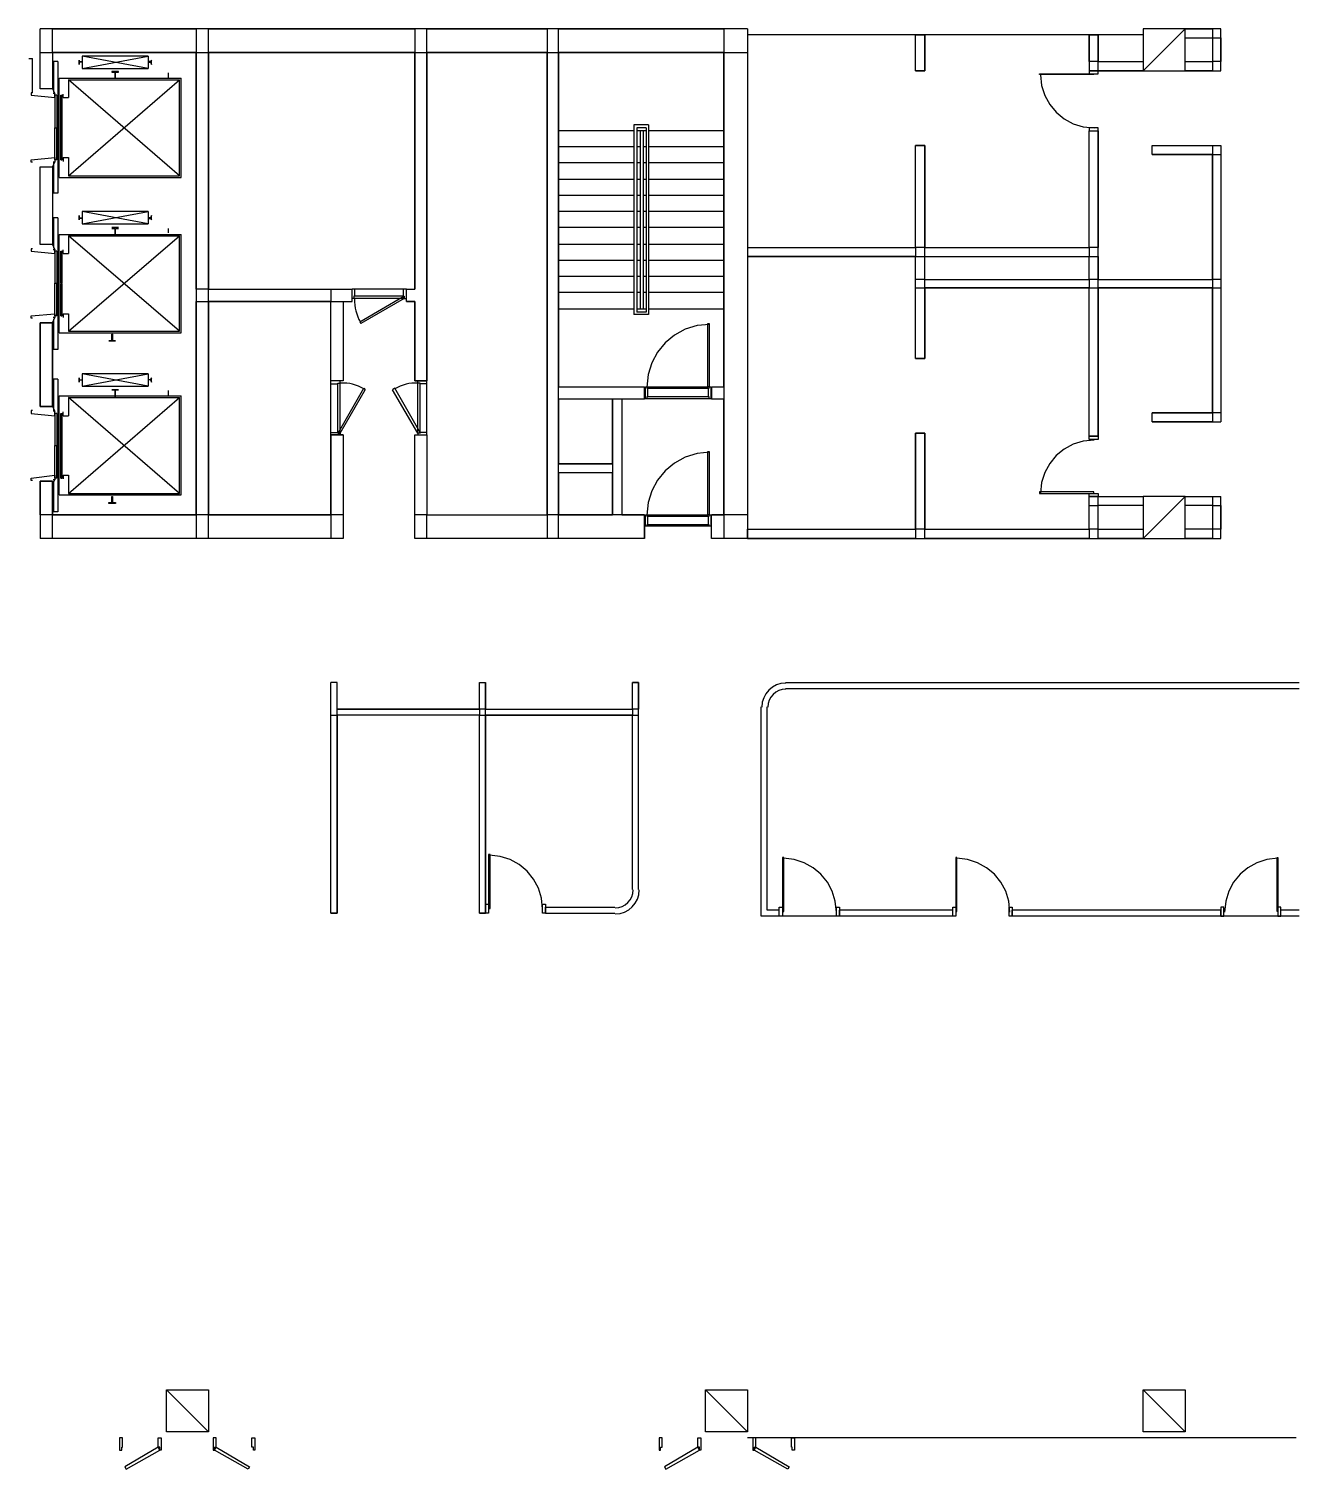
# Model space of a CAD drawing. Header units: millimetres. Extents: x -1062 to 473405, y -148599 to 38948.
# Drawn here: x 28830 to 50016, y -98599 to -74580 of the extents above; entities that cross this region are included whole.
import ezdxf

# ---------------------------------------------------------------- set-up
doc = ezdxf.new("R2010")
doc.units = ezdxf.units.MM
for name, color, linetype in [('COLUMN', 1, 'Continuous'), ('CORE_REF', 8, 'Continuous'), ('DOOR', 3, 'Continuous'), ('WALL', 7, 'Continuous'), ('WINDOW', 4, 'Continuous')]:
    doc.layers.add(name, color=color, linetype=linetype)

msp = doc.modelspace()

# ---------------------------------------------------------------- linework, layer by layer
at = {"layer": 'COLUMN'}
for p, q in [((47413.4, -75279), (48111.6, -74580.5)), ((48111.6, -74580.5), (47413.4, -74580.5)), ((47413.4, -74580.5), (47413.4, -75279)), ((48111.6, -75279), (48111.6, -74580.5)), ((47413.4, -75279), (48111.6, -75279)), ((47413.4, -83077.6), (48111.6, -82379.1)), ((48111.6, -82379.1), (47413.4, -82379.1)), ((47413.4, -82379.1), (47413.4, -83077.6)), ((48111.6, -83077.6), (48111.6, -82379.1)), ((47413.4, -83077.6), (48111.6, -83077.6)), ((31826.2, -97976.3), (31128, -97277.7)), ((31128, -97277.7), (31826.2, -97277.7)), ((31128, -97976.3), (31128, -97277.7)), ((31826.2, -97277.7), (31826.2, -97976.3)), ((40813, -97976.3), (40114.8, -97277.7)), ((40114.8, -97277.7), (40813, -97277.7)), ((40114.8, -97976.3), (40114.8, -97277.7)), ((40813, -97277.7), (40813, -97976.3)), ((48111.6, -97976.3), (47413.4, -97277.7)), ((47413.4, -97277.7), (48111.6, -97277.7)), ((47413.4, -97976.3), (47413.4, -97277.7)), ((48111.6, -97277.7), (48111.6, -97976.3)), ((31826.2, -97976.3), (31128, -97976.3)), ((40813, -97976.3), (40114.8, -97976.3)), ((48111.6, -97976.3), (47413.4, -97976.3))]:
    msp.add_line(p, q, dxfattribs=at)
at = {"layer": 'CORE_REF'}
for p, q in [((29312.9, -75126.6), (29224, -75126.6)), ((29249.4, -75634.7), (29249.4, -75126.6)), ((29312.9, -75126.6), (29312.9, -77323.9)), ((29668.3, -75177.4), (29668.3, -75101.2)), ((29668.3, -75101.2), (29668.3, -75126.6)), ((29668.3, -75126.6), (29693.7, -75126.6)), ((29693.7, -75139.3), (29668.3, -75139.3)), ((29668.3, -75139.3), (29668.3, -75177.4)), ((29693.7, -75126.6), (29719.1, -75126.6)), ((29719.1, -75139.3), (29693.7, -75139.3)), ((29719.1, -75240.9), (30823.4, -75037.7)), ((30823.4, -75037.7), (29719.1, -75037.7)), ((29719.1, -75037.7), (29719.1, -75240.9)), ((30823.4, -75240.9), (29719.1, -75037.7)), ((29719.1, -75126.6), (29719.1, -75139.3)), ((30823.4, -75037.7), (30823.4, -75240.9)), ((30848.8, -75126.6), (30823.4, -75126.6)), ((30823.4, -75126.6), (30823.4, -75139.3)), ((30823.4, -75139.3), (30848.8, -75139.3)), ((30861.5, -75126.6), (30848.8, -75126.6)), ((30848.8, -75139.3), (30861.5, -75139.3)), ((30874.2, -75101.2), (30861.5, -75126.6)), ((30861.5, -75139.3), (30874.2, -75177.4)), ((30874.2, -75177.4), (30874.2, -75101.2)), ((29338.3, -75406.1), (31369.2, -75406.1)), ((29338.3, -77057.2), (29338.3, -75406.1)), ((29719.1, -75240.9), (30823.4, -75240.9)), ((30328.3, -75291.7), (30214.1, -75291.7)), ((30214.1, -75291.7), (30214.1, -75304.4)), ((30214.1, -75304.4), (30264.9, -75304.4)), ((30264.9, -75304.4), (30264.9, -75342.5)), ((30264.9, -75342.5), (30264.9, -75406.1)), ((30264.9, -75406.1), (30277.6, -75406.1)), ((30277.6, -75342.5), (30277.6, -75304.4)), ((30277.6, -75304.4), (30328.3, -75304.4)), ((30277.6, -75406.1), (30277.6, -75342.5)), ((30328.3, -75304.4), (30328.3, -75291.7)), ((31153.4, -75317.1), (31153.4, -75393.3)), ((31369.2, -77057.2), (31369.2, -75406.1)), ((28894, -75647.4), (28868.6, -75647.4)), ((28868.6, -75647.4), (28868.6, -75685.5)), ((29224, -75583.9), (29262.1, -75660.1)), ((29490.6, -75431.5), (31343.8, -75431.5)), ((29490.6, -75431.5), (29490.6, -75723.6)), ((29490.6, -77031.8), (31343.8, -75431.5)), ((31343.8, -77031.8), (29490.6, -75431.5)), ((31343.8, -77031.8), (31343.8, -75431.5)), ((28868.6, -75685.5), (29262.1, -75723.6)), ((29262.1, -75660.1), (29236.7, -75660.1)), ((29262.1, -75723.6), (29262.1, -75660.1)), ((29262.1, -75685.5), (29262.1, -76231.6)), ((29300.2, -75685.5), (29262.1, -75685.5)), ((29300.2, -75685.5), (29300.2, -76231.6)), ((29363.7, -76231.6), (29363.7, -75685.5)), ((29363.7, -75685.5), (29389, -75685.5)), ((29389, -76231.6), (29389, -75685.5)), ((29401.7, -75723.6), (29401.7, -75672.8)), ((29401.7, -75723.6), (29490.6, -75723.6)), ((29262.1, -76765.1), (29262.1, -76231.6)), ((29262.1, -76231.6), (29300.2, -76231.6)), ((29300.2, -76765.1), (29300.2, -76231.6)), ((29363.7, -76765.1), (29363.7, -76231.6)), ((29363.7, -76231.6), (29389, -76231.6)), ((29389, -76765.1), (29389, -76231.6)), ((38921.7, -76282.4), (37665, -76282.4)), ((39162.8, -76180.8), (38921.7, -76180.8)), ((38921.7, -76180.8), (38921.7, -79343.5)), ((39124.8, -76231.6), (38972.4, -76231.6)), ((38972.4, -76231.6), (38972.4, -79305.3)), ((39124.8, -76282.4), (38972.4, -76282.4)), ((39023.2, -76282.4), (39023.2, -79254.5)), ((39074, -76282.4), (39074, -79254.5)), ((39124.8, -76282.4), (39112.1, -76282.4)), ((39124.8, -76231.6), (39124.8, -79305.3)), ((39162.8, -76180.8), (39162.8, -79343.5)), ((40419.5, -76282.4), (39162.8, -76282.4)), ((38921.7, -76549.2), (37665, -76549.2)), ((39023.2, -76549.2), (38972.4, -76549.2)), ((39124.8, -76549.2), (39074, -76549.2)), ((40419.5, -76549.2), (39162.8, -76549.2)), ((28868.6, -76765.1), (29262.1, -76727)), ((28868.6, -76803.2), (28868.6, -76765.1)), ((28894, -76803.2), (28868.6, -76803.2)), ((29224, -76879.4), (29262.1, -76803.2)), ((29262.1, -76803.2), (29236.7, -76803.2)), ((29249.4, -77323.9), (29249.4, -76815.9)), ((29262.1, -76727), (29262.1, -76803.2)), ((29300.2, -76765.1), (29262.1, -76765.1)), ((29363.7, -76765.1), (29389, -76765.1)), ((29401.7, -76727), (29401.7, -76790.5)), ((29401.7, -76727), (29490.6, -76727)), ((29490.6, -76727), (29490.6, -77031.8)), ((38921.7, -76815.9), (37665, -76815.9)), ((39023.2, -76815.9), (38972.4, -76815.9)), ((39124.8, -76815.9), (39074, -76815.9)), ((40419.5, -76815.9), (39162.8, -76815.9)), ((29338.3, -77057.2), (31369.2, -77057.2)), ((29490.6, -77031.8), (31343.8, -77031.8)), ((38921.7, -77095.3), (37665, -77095.3)), ((39023.2, -77095.3), (38972.4, -77095.3)), ((39124.8, -77095.3), (39074, -77095.3)), ((40419.5, -77095.3), (39162.8, -77095.3)), ((29312.9, -77323.9), (29224, -77323.9)), ((38921.7, -77362.1), (37665, -77362.1)), ((39023.2, -77362.1), (38972.4, -77362.1)), ((39124.8, -77362.1), (39074, -77362.1)), ((40419.5, -77362.1), (39162.8, -77362.1)), ((29312.9, -77730.4), (29224, -77730.4)), ((29249.4, -78238.4), (29249.4, -77730.4)), ((29312.9, -77730.4), (29312.9, -79927.7)), ((29668.3, -77768.5), (29668.3, -77692.3)), ((29668.3, -77692.3), (29668.3, -77730.4)), ((29668.3, -77730.4), (29693.7, -77730.4)), ((29693.7, -77743.1), (29668.3, -77743.1)), ((29668.3, -77743.1), (29668.3, -77768.5)), ((29693.7, -77730.4), (29719.1, -77730.4)), ((29719.1, -77743.1), (29693.7, -77743.1)), ((29719.1, -77832), (30823.4, -77628.8)), ((30823.4, -77628.8), (29719.1, -77628.8)), ((29719.1, -77628.8), (29719.1, -77832)), ((30823.4, -77832), (29719.1, -77628.8)), ((29719.1, -77730.4), (29719.1, -77743.1)), ((30823.4, -77628.8), (30823.4, -77832)), ((30848.8, -77730.4), (30823.4, -77730.4)), ((30823.4, -77730.4), (30823.4, -77743.1)), ((30823.4, -77743.1), (30848.8, -77743.1)), ((30861.5, -77730.4), (30848.8, -77730.4)), ((30848.8, -77743.1), (30861.5, -77743.1)), ((30874.2, -77692.3), (30861.5, -77730.4)), ((30861.5, -77743.1), (30874.2, -77768.5)), ((30874.2, -77768.5), (30874.2, -77692.3)), ((38921.7, -77628.8), (37665, -77628.8)), ((39023.2, -77628.8), (38972.4, -77628.8)), ((39124.8, -77628.8), (39074, -77628.8)), ((40419.5, -77628.8), (39162.8, -77628.8)), ((29338.3, -78009.8), (31369.2, -78009.8)), ((29338.3, -79648.3), (29338.3, -78009.8)), ((29490.6, -78035.2), (31343.8, -78035.2)), ((29490.6, -78035.2), (29490.6, -78327.3)), ((29490.6, -79622.9), (31343.8, -78035.2)), ((31343.8, -79622.9), (29490.6, -78035.2)), ((29719.1, -77832), (30823.4, -77832)), ((30328.3, -77895.5), (30214.1, -77895.5)), ((30214.1, -77908.2), (30264.9, -77908.2)), ((30264.9, -77908.2), (30264.9, -77946.3)), ((30264.9, -77946.3), (30264.9, -78009.8)), ((30264.9, -78009.8), (30277.6, -78009.8)), ((30277.6, -77946.3), (30277.6, -77908.2)), ((30277.6, -77908.2), (30328.3, -77908.2)), ((30277.6, -78009.8), (30277.6, -77946.3)), ((31153.4, -77908.2), (31153.4, -77984.4)), ((31343.8, -79622.9), (31343.8, -78035.2)), ((31369.2, -79648.3), (31369.2, -78009.8)), ((38921.7, -77895.5), (37665, -77895.5)), ((39023.2, -77895.5), (38972.4, -77895.5)), ((39124.8, -77895.5), (39074, -77895.5)), ((40419.5, -77895.5), (39162.8, -77895.5)), ((28894, -78251.1), (28868.6, -78251.1)), ((28868.6, -78251.1), (28868.6, -78289.2)), ((28868.6, -78289.2), (29262.1, -78327.3)), ((29224, -78174.9), (29262.1, -78263.8)), ((29262.1, -78263.8), (29236.7, -78263.8)), ((29262.1, -78327.3), (29262.1, -78263.8)), ((29262.1, -78289.2), (29262.1, -78822.7)), ((29300.2, -78289.2), (29262.1, -78289.2)), ((29300.2, -78289.2), (29300.2, -78822.7)), ((29363.7, -78822.7), (29363.7, -78289.2)), ((29363.7, -78289.2), (29389, -78289.2)), ((29389, -78822.7), (29389, -78289.2)), ((29401.7, -78327.3), (29401.7, -78263.8)), ((38921.7, -78174.9), (37665, -78174.9)), ((39023.2, -78174.9), (38972.4, -78174.9)), ((39124.8, -78174.9), (39074, -78174.9)), ((40419.5, -78174.9), (39162.8, -78174.9)), ((29401.7, -78327.3), (29490.6, -78327.3)), ((38921.7, -78441.7), (37665, -78441.7)), ((39023.2, -78441.7), (38972.4, -78441.7)), ((39124.8, -78441.7), (39074, -78441.7)), ((40419.5, -78441.7), (39162.8, -78441.7)), ((38921.7, -78708.4), (37665, -78708.4)), ((39023.2, -78708.4), (38972.4, -78708.4)), ((39124.8, -78708.4), (39074, -78708.4)), ((40419.5, -78708.4), (39162.8, -78708.4)), ((29262.1, -79368.9), (29262.1, -78822.7)), ((29262.1, -78822.7), (29300.2, -78822.7)), ((29300.2, -79368.9), (29300.2, -78822.7)), ((29389, -78822.7), (29363.7, -78822.7)), ((29363.7, -79368.9), (29363.7, -78835.4)), ((29389, -78835.4), (29363.7, -78835.4)), ((29389, -79368.9), (29389, -78835.4)), ((38921.7, -78975.1), (37665, -78975.1)), ((39023.2, -78975.1), (38972.4, -78975.1)), ((39124.8, -78975.1), (39074, -78975.1)), ((40419.5, -78975.1), (39162.8, -78975.1)), ((38921.7, -79254.5), (37665, -79254.5)), ((39023.2, -79254.5), (38972.4, -79254.5)), ((39124.8, -79254.5), (39023.2, -79254.5)), ((39124.8, -79254.5), (39112.1, -79254.5)), ((40419.5, -79254.5), (39162.8, -79254.5)), ((28868.6, -79368.9), (29262.1, -79330.8)), ((28868.6, -79407), (28868.6, -79368.9)), ((28894, -79407), (28868.6, -79407)), ((29224, -79483.2), (29262.1, -79394.3)), ((29262.1, -79394.3), (29236.7, -79394.3)), ((29249.4, -79927.7), (29249.4, -79419.7)), ((29262.1, -79330.8), (29262.1, -79394.3)), ((29300.2, -79368.9), (29262.1, -79368.9)), ((29363.7, -79368.9), (29389, -79368.9)), ((29401.7, -79330.8), (29401.7, -79394.3)), ((29401.7, -79330.8), (29490.6, -79330.8)), ((29490.6, -79330.8), (29490.6, -79622.9)), ((39162.8, -79343.5), (38921.7, -79343.5)), ((39124.8, -79305.3), (38972.4, -79305.3)), ((29338.3, -79648.3), (31369.2, -79648.3)), ((29490.6, -79622.9), (31343.8, -79622.9)), ((30214.1, -79737.2), (30214.1, -79673.7)), ((30214.1, -79673.7), (30226.8, -79673.7)), ((30214.1, -79775.3), (30214.1, -79737.2)), ((30226.8, -79673.7), (30226.8, -79737.2)), ((30226.8, -79737.2), (30226.8, -79775.3)), ((29312.9, -79927.7), (29224, -79927.7)), ((30163.3, -79775.3), (30214.1, -79775.3)), ((30277.6, -79788), (30163.3, -79788)), ((30226.8, -79775.3), (30277.6, -79775.3)), ((29312.9, -80423.1), (29224, -80423.1)), ((29249.4, -80943.8), (29249.4, -80423.1)), ((29312.9, -80423.1), (29312.9, -82633.1)), ((29668.3, -80473.9), (29668.3, -80397.7)), ((29668.3, -80397.7), (29668.3, -80423.1)), ((29668.3, -80423.1), (29668.3, -80435.8)), ((29668.3, -80435.8), (29693.7, -80435.8)), ((29668.3, -80435.8), (29668.3, -80473.9)), ((29693.7, -80435.8), (29719.1, -80435.8)), ((29719.1, -80537.4), (30823.4, -80334.2)), ((30823.4, -80334.2), (29719.1, -80334.2)), ((29719.1, -80334.2), (29719.1, -80537.4)), ((30823.4, -80537.4), (29719.1, -80334.2)), ((30823.4, -80334.2), (30823.4, -80537.4)), ((30848.8, -80435.8), (30823.4, -80435.8)), ((30861.5, -80435.8), (30848.8, -80435.8)), ((30874.2, -80397.7), (30861.5, -80423.1)), ((30861.5, -80423.1), (30861.5, -80435.8)), ((30861.5, -80435.8), (30874.2, -80473.9)), ((30874.2, -80473.9), (30874.2, -80397.7)), ((29719.1, -80537.4), (30823.4, -80537.4)), ((30214.1, -80600.9), (30264.9, -80600.9)), ((30328.3, -80600.9), (30214.1, -80600.9)), ((30264.9, -80600.9), (30264.9, -80613.6)), ((30264.9, -80613.6), (30264.9, -80639)), ((30264.9, -80639), (30264.9, -80651.7)), ((30264.9, -80651.7), (30264.9, -80702.5)), ((30277.6, -80613.6), (30277.6, -80600.9)), ((30277.6, -80600.9), (30328.3, -80600.9)), ((30277.6, -80639), (30277.6, -80613.6)), ((30277.6, -80651.7), (30277.6, -80639)), ((30277.6, -80702.5), (30277.6, -80651.7)), ((31153.4, -80613.6), (31153.4, -80689.8)), ((29224, -80880.3), (29262.1, -80956.5)), ((29338.3, -80702.5), (31369.2, -80702.5)), ((29338.3, -82353.7), (29338.3, -80702.5)), ((29490.6, -80727.9), (31343.8, -80727.9)), ((29490.6, -80727.9), (29490.6, -81032.7)), ((29490.6, -82328.3), (31343.8, -80727.9)), ((31343.8, -82328.3), (29490.6, -80727.9)), ((30264.9, -80702.5), (30264.9, -80715.2)), ((30264.9, -80715.2), (30277.6, -80715.2)), ((30277.6, -80715.2), (30277.6, -80702.5)), ((31343.8, -82328.3), (31343.8, -80727.9)), ((31369.2, -82353.7), (31369.2, -80702.5)), ((28894, -80943.8), (28868.6, -80943.8)), ((28868.6, -80943.8), (28868.6, -80994.6)), ((28868.6, -80994.6), (29262.1, -81032.7)), ((29262.1, -80956.5), (29236.7, -80956.5)), ((29262.1, -81032.7), (29262.1, -80956.5)), ((29262.1, -80994.6), (29262.1, -81528.1)), ((29300.2, -80994.6), (29262.1, -80994.6)), ((29300.2, -80994.6), (29300.2, -81528.1)), ((29363.7, -81528.1), (29363.7, -80994.6)), ((29363.7, -80994.6), (29389, -80994.6)), ((29389, -81528.1), (29389, -80994.6)), ((29401.7, -81032.7), (29401.7, -80969.2)), ((29401.7, -81032.7), (29490.6, -81032.7)), ((29262.1, -82074.2), (29262.1, -81528.1)), ((29262.1, -81528.1), (29300.2, -81528.1)), ((29300.2, -82074.2), (29300.2, -81528.1)), ((29363.7, -82074.2), (29363.7, -81528.1)), ((29363.7, -81528.1), (29389, -81528.1)), ((29389, -82074.2), (29389, -81528.1)), ((28868.6, -82074.2), (29262.1, -82023.4)), ((28868.6, -82112.3), (28868.6, -82074.2)), ((28894, -82112.3), (28868.6, -82112.3)), ((29224, -82175.8), (29262.1, -82099.6)), ((29262.1, -82099.6), (29236.7, -82099.6)), ((29249.4, -82633.1), (29249.4, -82125)), ((29262.1, -82023.4), (29262.1, -82099.6)), ((29300.2, -82074.2), (29262.1, -82074.2)), ((29363.7, -82074.2), (29389, -82074.2)), ((29401.7, -82023.4), (29401.7, -82086.9)), ((29401.7, -82023.4), (29490.6, -82023.4)), ((29490.6, -82023.4), (29490.6, -82328.3)), ((29338.3, -82353.7), (31369.2, -82353.7)), ((29490.6, -82328.3), (31343.8, -82328.3)), ((30214.1, -82442.6), (30214.1, -82379.1)), ((30214.1, -82379.1), (30226.8, -82379.1)), ((30226.8, -82379.1), (30226.8, -82442.6)), ((30163.3, -82480.7), (30214.1, -82480.7)), ((30163.3, -82493.4), (30163.3, -82480.7)), ((30277.6, -82493.4), (30163.3, -82493.4)), ((30214.1, -82468), (30214.1, -82442.6)), ((30214.1, -82480.7), (30214.1, -82468)), ((30226.8, -82442.6), (30226.8, -82468)), ((30226.8, -82468), (30226.8, -82480.7)), ((30226.8, -82480.7), (30277.6, -82480.7)), ((30277.6, -82480.7), (30277.6, -82493.4)), ((29312.9, -82633.1), (29224, -82633.1))]:
    msp.add_line(p, q, dxfattribs=at)
at = {"layer": 'DOOR'}
for p, q in [((45687.2, -75342.5), (45687.2, -75329.8)), ((45687.2, -75329.8), (46588.4, -75329.8)), ((46588.4, -75342.5), (45687.2, -75342.5)), ((45699.9, -75346.1), (45719.8, -75525)), ((46664.5, -75279), (46512.2, -75279)), ((46512.2, -75279), (46512.2, -75329.8)), ((46512.2, -75329.8), (46664.5, -75329.8)), ((46588.4, -75329.8), (46588.4, -75342.5)), ((46664.5, -75329.8), (46664.5, -75279)), ((45719.8, -75525), (45773, -75691.4)), ((45773, -75691.4), (45856.1, -75841.9)), ((45856.1, -75841.9), (45965.4, -75972.8)), ((45965.4, -75972.8), (46097.5, -76080.8)), ((46097.5, -76080.8), (46248.8, -76162.3)), ((46248.8, -76162.3), (46415.7, -76213.7)), ((46415.7, -76213.7), (46594.7, -76231.6)), ((46664.5, -76231.6), (46512.2, -76231.6)), ((46512.2, -76231.6), (46512.2, -76282.4)), ((46664.5, -76282.4), (46664.5, -76231.6)), ((34225.2, -79076.7), (34225.2, -78924.3)), ((34263.2, -78924.3), (34225.2, -78924.3)), ((35075.6, -78924.3), (34263.2, -78924.3)), ((34263.2, -78924.3), (34263.2, -79038.6)), ((35126.4, -78924.3), (35075.6, -78924.3)), ((35075.6, -78924.3), (35075.6, -79038.6)), ((35126.4, -79076.7), (35126.4, -78924.3)), ((34250.6, -79076.7), (34225.2, -79076.7)), ((34263.2, -79038.6), (34250.6, -79038.6)), ((34250.6, -79038.6), (34250.6, -79076.7)), ((35075.6, -79038.6), (34250.6, -79038.6)), ((35088.3, -79076.7), (34250.6, -79076.7)), ((34263.6, -79084.3), (34263.7, -79135.3)), ((34263.7, -79135.3), (34267.3, -79186)), ((34267.3, -79186), (34274.3, -79236.1)), ((34274.3, -79236.1), (34284.7, -79285.7)), ((35075.6, -79051.3), (34352.1, -79470.5)), ((35088.3, -79076.7), (34364.8, -79495.9)), ((35075.6, -79038.6), (35088.3, -79038.6)), ((35088.3, -79076.7), (35075.6, -79051.3)), ((35088.3, -79038.6), (35088.3, -79076.7)), ((35088.3, -79076.7), (35126.4, -79076.7)), ((34284.7, -79285.7), (34298.4, -79334.4)), ((34298.4, -79334.4), (34315.4, -79382.1)), ((34315.4, -79382.1), (34335.7, -79428.6)), ((34335.7, -79428.6), (34359.2, -79473.8)), ((34352.1, -79470.5), (34364.8, -79495.9)), ((40152.9, -80550.1), (40152.9, -79495.9)), ((40152.9, -79495.9), (40178.3, -79495.9)), ((40178.3, -79495.9), (40178.3, -80550.1)), ((39599.1, -79687.5), (39444.2, -79815.5)), ((39777, -79590.9), (39599.1, -79687.5)), ((39973.6, -79529.9), (39777, -79590.9)), ((40184.6, -79508.6), (39973.6, -79529.9)), ((39316.3, -79970.6), (39219.7, -80148.6)), ((39444.2, -79815.5), (39316.3, -79970.6)), ((39219.7, -80148.6), (39158.7, -80345.2)), ((34022.1, -80448.5), (33869.8, -80448.5)), ((33869.8, -80499.3), (33869.8, -80448.5)), ((34022.1, -80486.6), (34022.1, -80448.5)), ((35316.8, -80486.6), (35316.8, -80448.5)), ((35316.8, -80448.5), (35469.1, -80448.5)), ((35469.1, -80499.3), (35469.1, -80448.5)), ((39158.7, -80345.2), (39137.5, -80556.4)), ((33869.8, -81312.2), (33869.8, -80499.3)), ((33869.8, -80499.3), (33984, -80499.3)), ((33984, -80499.3), (33984, -80486.6)), ((33984, -80486.6), (34022.1, -80486.6)), ((33984, -81312.2), (33984, -80486.6)), ((33996.7, -81312.2), (34415.6, -80575.5)), ((34022.1, -81324.9), (34022.1, -80486.6)), ((34022.1, -81324.9), (34441, -80600.9)), ((34080.6, -80487.1), (34029.7, -80487)), ((34131.2, -80490.6), (34080.6, -80487.1)), ((34181.4, -80497.6), (34131.2, -80490.6)), ((34230.9, -80508), (34181.4, -80497.6)), ((34279.6, -80521.7), (34230.9, -80508)), ((34327.2, -80538.8), (34279.6, -80521.7)), ((34373.8, -80559.1), (34327.2, -80538.8)), ((34418.9, -80582.6), (34373.8, -80559.1)), ((34415.6, -80575.5), (34441, -80600.9)), ((34936, -80575.5), (34897.9, -80600.9)), ((35316.8, -81324.9), (34897.9, -80600.9)), ((34977.8, -80559.1), (34932.6, -80582.6)), ((35354.9, -81312.2), (34936, -80575.5)), ((35024.3, -80538.8), (34977.8, -80559.1)), ((35072, -80521.7), (35024.3, -80538.8)), ((35120.7, -80508), (35072, -80521.7)), ((35170.2, -80497.6), (35120.7, -80508)), ((35220.3, -80490.6), (35170.2, -80497.6)), ((35271, -80487.1), (35220.3, -80490.6)), ((35321.9, -80487), (35271, -80487.1)), ((35354.9, -80486.6), (35316.8, -80486.6)), ((35316.8, -81324.9), (35316.8, -80486.6)), ((35354.9, -80499.3), (35354.9, -80486.6)), ((35354.9, -81312.2), (35354.9, -80486.6)), ((35469.1, -80499.3), (35354.9, -80499.3)), ((35469.1, -81312.2), (35469.1, -80499.3)), ((39112.1, -80753.3), (39112.1, -80550.1)), ((39112.1, -80550.1), (39137.5, -80550.1)), ((39137.5, -80550.1), (39137.5, -80575.5)), ((39137.5, -80550.1), (40152.9, -80550.1)), ((39137.5, -80575.5), (39150.1, -80575.5)), ((39150.1, -80575.5), (39150.1, -80715.2)), ((39150.1, -80575.5), (40165.6, -80575.5)), ((40178.3, -80550.1), (40152.9, -80550.1)), ((40165.6, -80715.2), (40165.6, -80575.5)), ((40165.6, -80575.5), (40178.3, -80575.5)), ((40178.3, -80575.5), (40178.3, -80550.1)), ((40178.3, -80550.1), (40203.7, -80550.1)), ((40203.7, -80550.1), (40203.7, -80753.3)), ((39137.5, -80753.3), (39112.1, -80753.3)), ((39137.5, -80715.2), (39137.5, -80753.3)), ((39150.1, -80715.2), (39137.5, -80715.2)), ((40178.3, -80753.3), (39137.5, -80753.3)), ((40165.6, -80715.2), (39150.1, -80715.2)), ((40178.3, -80715.2), (40165.6, -80715.2)), ((40178.3, -80753.3), (40178.3, -80715.2)), ((40203.7, -80753.3), (40178.3, -80753.3)), ((33869.8, -81350.3), (33869.8, -81312.2)), ((33869.8, -81312.2), (33984, -81312.2)), ((34022.1, -81350.3), (33869.8, -81350.3)), ((33984, -81312.2), (33984, -81324.9)), ((33984, -81324.9), (34022.1, -81324.9)), ((34022.1, -81324.9), (33996.7, -81312.2)), ((34022.1, -81324.9), (34022.1, -81350.3)), ((35316.8, -81324.9), (35354.9, -81312.2)), ((35354.9, -81324.9), (35316.8, -81324.9)), ((35316.8, -81324.9), (35316.8, -81350.3)), ((35316.8, -81350.3), (35469.1, -81350.3)), ((35469.1, -81312.2), (35354.9, -81312.2)), ((35354.9, -81312.2), (35354.9, -81324.9)), ((35469.1, -81350.3), (35469.1, -81312.2)), ((46512.2, -81426.5), (46512.2, -81375.7)), ((46664.5, -81375.7), (46664.5, -81426.5)), ((40184.6, -81642.4), (39973.6, -81663.7)), ((40152.9, -82683.9), (40152.9, -81629.7)), ((40152.9, -81629.7), (40178.3, -81629.7)), ((40178.3, -81629.7), (40178.3, -82683.9)), ((46097.5, -81590), (45965.4, -81698)), ((46248.8, -81508.5), (46097.5, -81590)), ((46415.7, -81457.1), (46248.8, -81508.5)), ((46594.7, -81439.2), (46415.7, -81457.1)), ((46664.5, -81426.5), (46512.2, -81426.5)), ((39599.1, -81821.3), (39444.2, -81949.3)), ((39777, -81724.7), (39599.1, -81821.3)), ((39973.6, -81663.7), (39777, -81724.7)), ((45856.1, -81828.9), (45773, -81979.4)), ((45965.4, -81698), (45856.1, -81828.9)), ((39316.3, -82104.4), (39219.7, -82282.4)), ((39444.2, -81949.3), (39316.3, -82104.4)), ((45773, -81979.4), (45719.8, -82145.8)), ((39219.7, -82282.4), (39158.7, -82479.1)), ((46588.4, -82302.9), (45687.2, -82302.9)), ((45687.2, -82302.9), (45687.2, -82328.3)), ((45687.2, -82328.3), (46588.4, -82328.3)), ((45719.8, -82145.8), (45699.9, -82324.7)), ((46512.2, -82379.1), (46512.2, -82328.3)), ((46512.2, -82328.3), (46664.5, -82328.3)), ((46664.5, -82379.1), (46512.2, -82379.1)), ((46588.4, -82328.3), (46588.4, -82302.9)), ((46664.5, -82328.3), (46664.5, -82379.1)), ((39158.7, -82479.1), (39137.5, -82690.2)), ((39112.1, -82874.4), (39112.1, -82683.9)), ((39112.1, -82683.9), (39137.5, -82683.9)), ((39137.5, -82683.9), (39137.5, -82709.3)), ((39137.5, -82683.9), (40152.9, -82683.9)), ((39137.5, -82709.3), (39150.1, -82709.3)), ((39137.5, -82849), (39137.5, -82874.4)), ((39150.1, -82849), (39137.5, -82849)), ((39150.1, -82709.3), (39150.1, -82849)), ((39150.1, -82709.3), (40165.6, -82709.3)), ((40165.6, -82849), (39150.1, -82849)), ((40178.3, -82683.9), (40152.9, -82683.9)), ((40165.6, -82849), (40165.6, -82709.3)), ((40165.6, -82709.3), (40178.3, -82709.3)), ((40178.3, -82849), (40165.6, -82849)), ((40178.3, -82709.3), (40178.3, -82683.9)), ((40178.3, -82683.9), (40203.7, -82683.9)), ((40178.3, -82874.4), (40178.3, -82849)), ((40203.7, -82683.9), (40203.7, -82874.4)), ((39137.5, -82874.4), (39112.1, -82874.4)), ((40178.3, -82874.4), (39137.5, -82874.4)), ((40203.7, -82874.4), (40178.3, -82874.4)), ((36522.6, -88348.7), (36497.3, -88348.7)), ((36497.3, -88348.7), (36497.3, -89250.5)), ((36692.3, -88381.3), (36513.5, -88361.4)), ((36522.6, -89250.5), (36522.6, -88348.7)), ((36858.6, -88434.6), (36692.3, -88381.3)), ((37009, -88517.7), (36858.6, -88434.6)), ((37139.9, -88627.1), (37009, -88517.7)), ((41422.2, -88399.5), (41396.8, -88399.5)), ((41396.8, -88399.5), (41396.8, -89301.3)), ((41591.9, -88432.1), (41413.1, -88412.2)), ((41422.2, -89301.3), (41422.2, -88399.5)), ((41758.2, -88485.4), (41591.9, -88432.1)), ((41908.6, -88568.5), (41758.2, -88485.4)), ((42039.4, -88677.9), (41908.6, -88568.5)), ((44303.6, -88399.5), (44290.9, -88399.5)), ((44290.9, -88399.5), (44290.9, -89301.3)), ((44303.6, -89301.3), (44303.6, -88399.5)), ((44485.9, -88432.1), (44307.1, -88412.2)), ((44652.3, -88485.4), (44485.9, -88432.1)), ((44802.6, -88568.5), (44652.3, -88485.4)), ((44933.5, -88677.9), (44802.6, -88568.5)), ((49161.1, -88568.5), (49030.2, -88677.9)), ((49311.5, -88485.4), (49161.1, -88568.5)), ((49477.8, -88432.1), (49311.5, -88485.4)), ((49656.6, -88412.2), (49477.8, -88432.1)), ((49647.4, -89301.3), (49647.4, -88399.5)), ((49647.4, -88399.5), (49660.1, -88399.5)), ((49660.1, -88399.5), (49660.1, -89301.3)), ((37247.7, -88759.3), (37139.9, -88627.1)), ((37329.1, -88910.7), (37247.7, -88759.3)), ((42147.3, -88810.1), (42039.4, -88677.9)), ((42228.7, -88961.5), (42147.3, -88810.1)), ((45041.4, -88810.1), (44933.5, -88677.9)), ((45122.8, -88961.5), (45041.4, -88810.1)), ((48922.3, -88810.1), (48840.9, -88961.5)), ((49030.2, -88677.9), (48922.3, -88810.1)), ((37380.6, -89077.7), (37329.1, -88910.7)), ((37398.5, -89256.8), (37380.6, -89077.7)), ((42280.1, -89128.5), (42228.7, -88961.5)), ((45174.2, -89128.5), (45122.8, -88961.5)), ((48840.9, -88961.5), (48789.5, -89128.5)), ((36446.5, -89326.7), (36446.5, -89174.3)), ((36446.5, -89174.3), (36497.3, -89174.3)), ((36497.3, -89326.7), (36446.5, -89326.7)), ((36497.3, -89174.3), (36497.3, -89326.7)), ((36497.3, -89250.5), (36522.6, -89250.5)), ((37398.5, -89326.7), (37398.5, -89174.3)), ((37398.5, -89174.3), (37449.2, -89174.3)), ((37449.2, -89326.7), (37398.5, -89326.7)), ((37449.2, -89174.3), (37449.2, -89326.7)), ((41346.1, -89377.5), (41346.1, -89225.1)), ((41346.1, -89225.1), (41396.8, -89225.1)), ((41396.8, -89225.1), (41396.8, -89377.5)), ((41396.8, -89301.3), (41422.2, -89301.3)), ((42298.1, -89307.6), (42280.1, -89128.5)), ((42298.1, -89377.5), (42298.1, -89225.1)), ((42298.1, -89225.1), (42348.8, -89225.1)), ((42348.8, -89225.1), (42348.8, -89377.5)), ((44240.1, -89377.5), (44240.1, -89225.1)), ((44240.1, -89225.1), (44290.9, -89225.1)), ((44290.9, -89225.1), (44290.9, -89377.5)), ((44290.9, -89301.3), (44303.6, -89301.3)), ((45192.1, -89307.6), (45174.2, -89128.5)), ((45179.4, -89377.5), (45179.4, -89225.1)), ((45179.4, -89225.1), (45230.2, -89225.1)), ((45230.2, -89225.1), (45230.2, -89377.5)), ((48758.9, -89225.1), (48708.1, -89225.1)), ((48708.1, -89225.1), (48708.1, -89377.5)), ((48758.9, -89377.5), (48758.9, -89225.1)), ((48789.5, -89128.5), (48771.6, -89307.6)), ((49660.1, -89301.3), (49647.4, -89301.3)), ((49710.9, -89225.1), (49660.1, -89225.1)), ((49660.1, -89225.1), (49660.1, -89377.5)), ((49710.9, -89377.5), (49710.9, -89225.1)), ((41396.8, -89377.5), (41346.1, -89377.5)), ((42348.8, -89377.5), (42298.1, -89377.5)), ((44290.9, -89377.5), (44240.1, -89377.5)), ((45230.2, -89377.5), (45179.4, -89377.5)), ((48708.1, -89377.5), (48758.9, -89377.5)), ((49660.1, -89377.5), (49710.9, -89377.5))]:
    msp.add_line(p, q, dxfattribs=at)
at = {"layer": 'WALL'}
for p, q in [((40813, -74580.5), (29020.9, -74580.5)), ((29020.9, -75583.9), (29020.9, -74580.5)), ((40813, -74580.5), (40813, -83077.6)), ((47413.4, -74682.1), (40813, -74682.1)), ((43618.2, -75279), (43618.2, -74682.1)), ((43770.5, -75279), (43770.5, -74682.1)), ((46512.2, -74682.1), (46512.2, -75279)), ((46664.5, -75126.6), (46664.5, -74682.1)), ((48708.1, -74580.5), (48111.6, -74580.5)), ((48708.1, -75279), (48708.1, -74580.5)), ((48111.6, -74732.9), (48568.5, -74732.9)), ((48568.5, -74732.9), (48568.5, -75126.6)), ((28830.5, -75075.8), (28894, -75075.8)), ((28894, -75647.4), (28894, -75075.8)), ((29224, -74974.2), (31623.1, -74974.2)), ((29224, -74974.2), (29224, -75583.9)), ((31623.1, -74974.2), (31623.1, -82683.9)), ((31826.2, -74974.2), (35266, -74974.2)), ((31826.2, -78924.3), (31826.2, -74974.2)), ((35266, -74974.2), (35266, -78924.3)), ((35469.1, -74974.2), (37474.6, -74974.2)), ((35469.1, -80448.5), (35469.1, -74974.2)), ((37474.6, -74974.2), (37474.6, -82683.9)), ((37665, -74974.2), (40419.5, -74974.2)), ((37665, -80550.1), (37665, -74974.2)), ((40419.5, -74974.2), (40419.5, -82683.9)), ((46664.5, -75126.6), (47413.4, -75126.6)), ((48111.6, -75126.6), (48568.5, -75126.6)), ((43618.2, -75279), (43770.5, -75279)), ((46512.2, -75279), (47413.4, -75279)), ((48111.6, -75279), (48708.1, -75279)), ((29224, -75583.9), (29020.9, -75583.9)), ((46512.2, -78225.7), (46512.2, -76282.4)), ((46512.2, -76282.4), (46664.5, -76282.4)), ((46664.5, -78759.2), (46664.5, -76282.4)), ((43618.2, -78225.7), (43618.2, -76523.8)), ((43770.5, -76523.8), (43618.2, -76523.8)), ((43770.5, -78225.7), (43770.5, -76523.8)), ((47565.8, -76523.8), (48708.1, -76523.8)), ((47565.8, -76676.2), (47565.8, -76523.8)), ((48708.1, -76523.8), (48708.1, -81134.3)), ((47565.8, -76676.2), (48568.5, -76676.2)), ((48568.5, -76676.2), (48568.5, -78759.2)), ((29020.9, -78174.9), (29020.9, -76879.4)), ((29020.9, -76879.4), (29224, -76879.4)), ((29224, -76879.4), (29224, -78174.9)), ((29224, -78174.9), (29020.9, -78174.9)), ((40813, -78225.7), (43618.2, -78225.7)), ((43770.5, -78225.7), (46512.2, -78225.7)), ((40813, -78378.2), (43618.2, -78378.2)), ((43618.2, -80080.1), (43618.2, -78378.2)), ((43770.5, -78759.2), (43770.5, -78378.2)), ((43770.5, -78378.2), (46512.2, -78378.2)), ((46512.2, -78759.2), (46512.2, -78378.2)), ((43770.5, -78759.2), (46512.2, -78759.2)), ((46664.5, -78759.2), (48568.5, -78759.2)), ((31826.2, -78924.3), (34225.2, -78924.3)), ((34225.2, -79127.5), (34225.2, -78924.3)), ((35126.4, -78924.3), (35266, -78924.3)), ((35126.4, -79127.5), (35126.4, -78924.3)), ((43770.5, -80080.1), (43770.5, -78898.9)), ((43770.5, -78898.9), (46512.2, -78898.9)), ((46512.2, -81375.7), (46512.2, -78898.9)), ((46664.5, -78898.9), (48568.5, -78898.9)), ((46664.5, -81375.7), (46664.5, -78898.9)), ((48568.5, -78898.9), (48568.5, -80981.9)), ((31826.2, -82683.9), (31826.2, -79127.5)), ((31826.2, -79127.5), (33869.8, -79127.5)), ((33869.8, -80448.5), (33869.8, -79127.5)), ((34072.9, -79127.5), (34225.2, -79127.5)), ((34072.9, -79127.5), (34072.9, -80448.5)), ((35126.4, -79127.5), (35266, -79127.5)), ((35266, -79127.5), (35266, -80448.5)), ((29224, -79483.2), (29020.9, -79483.2)), ((29020.9, -79483.2), (29020.9, -80880.3)), ((29224, -80880.3), (29224, -79483.2)), ((43618.2, -80080.1), (43770.5, -80080.1)), ((34072.9, -80448.5), (33869.8, -80448.5)), ((35266, -80448.5), (35469.1, -80448.5)), ((37665, -82683.9), (37665, -80550.1)), ((37665, -80550.1), (39099.4, -80550.1)), ((39099.4, -80753.3), (39099.4, -80550.1)), ((40216.4, -80550.1), (40419.5, -80550.1)), ((40216.4, -80550.1), (40216.4, -80753.3)), ((40419.5, -80550.1), (40419.5, -82683.9)), ((29020.9, -80880.3), (29224, -80880.3)), ((37665, -80753.3), (39099.4, -80753.3)), ((38566.3, -80753.3), (38566.3, -82683.9)), ((38718.6, -80753.3), (38718.6, -82683.9)), ((40216.4, -80753.3), (40419.5, -80753.3)), ((48568.5, -80981.9), (47565.8, -80981.9)), ((47565.8, -81134.3), (47565.8, -80981.9)), ((47565.8, -81134.3), (48708.1, -81134.3)), ((34072.9, -81350.3), (33869.8, -81350.3)), ((33869.8, -81350.3), (33869.8, -82683.9)), ((34072.9, -81350.3), (34072.9, -83077.6)), ((35266, -83077.6), (35266, -81350.3)), ((35266, -81350.3), (35469.1, -81350.3)), ((35469.1, -81350.3), (35469.1, -82683.9)), ((43770.5, -81324.9), (43618.2, -81324.9)), ((43618.2, -81324.9), (43618.2, -82925.2)), ((43770.5, -82925.2), (43770.5, -81324.9)), ((46512.2, -81375.7), (46664.5, -81375.7)), ((38566.3, -81832.9), (37665, -81832.9)), ((29224, -82125), (29020.9, -82125)), ((29020.9, -82125), (29020.9, -83077.6)), ((29224, -82683.9), (29224, -82125)), ((38566.3, -81985.3), (37665, -81985.3)), ((46512.2, -82925.2), (46512.2, -82379.1)), ((46512.2, -82379.1), (47413.4, -82379.1)), ((48111.6, -82379.1), (48708.1, -82379.1)), ((48708.1, -83077.6), (48708.1, -82379.1)), ((46664.5, -82925.2), (46664.5, -82531.5)), ((47413.4, -82531.5), (46664.5, -82531.5)), ((48568.5, -82531.5), (48111.6, -82531.5)), ((48568.5, -82531.5), (48568.5, -82925.2)), ((31623.1, -82683.9), (29224, -82683.9)), ((31521.5, -82683.9), (31623.1, -82683.9)), ((33869.8, -82683.9), (31826.2, -82683.9)), ((35469.1, -82683.9), (37474.6, -82683.9)), ((39099.4, -82683.9), (37665, -82683.9)), ((39099.4, -83077.6), (39099.4, -82683.9)), ((40419.5, -82683.9), (40216.4, -82683.9)), ((40216.4, -83077.6), (40216.4, -82683.9)), ((34072.9, -83077.6), (29020.9, -83077.6)), ((39099.4, -83077.6), (35266, -83077.6)), ((40813, -83077.6), (40216.4, -83077.6)), ((40813, -82925.2), (43618.2, -82925.2)), ((40813, -83077.6), (47413.4, -83077.6)), ((43770.5, -82925.2), (46512.2, -82925.2)), ((46664.5, -82925.2), (47413.4, -82925.2)), ((48568.5, -82925.2), (48111.6, -82925.2)), ((48111.6, -83077.6), (48708.1, -83077.6)), ((33869.8, -89326.7), (33869.8, -85478.2)), ((33971.3, -85478.2), (33869.8, -85478.2)), ((33971.3, -85922.7), (33971.3, -85478.2)), ((36344.9, -85922.7), (36344.9, -85478.2)), ((36344.9, -85478.2), (36446.5, -85478.2)), ((36446.5, -85922.7), (36446.5, -85478.2)), ((38896.3, -85922.7), (38896.3, -85478.2)), ((38997.8, -85478.2), (38896.3, -85478.2)), ((38997.8, -86024.3), (38997.8, -85478.2)), ((36344.9, -85922.7), (33971.3, -85922.7)), ((36446.5, -85922.7), (38896.3, -85922.7)), ((33971.3, -89326.7), (33971.3, -86024.3)), ((36344.9, -86024.3), (33971.3, -86024.3)), ((36344.9, -89326.7), (36344.9, -86024.3)), ((36446.5, -89326.7), (36446.5, -86024.3)), ((36446.5, -86024.3), (38997.8, -86024.3)), ((33869.8, -89326.7), (33971.3, -89326.7)), ((36344.9, -89326.7), (36446.5, -89326.7))]:
    msp.add_line(p, q, dxfattribs=at)
for points in [[(31623.1, -74974.2), (29224, -74974.2), (29224, -74580.5), (31623.1, -74580.5), (31623.1, -74974.2)], [(35266, -74580.5), (35266, -74974.2), (31826.2, -74974.2), (31826.2, -74580.5), (35266, -74580.5)], [(37474.6, -74580.5), (37474.6, -74974.2), (35469.1, -74974.2), (35469.1, -74580.5), (37474.6, -74580.5)], [(40419.5, -74580.5), (40419.5, -74974.2), (37665, -74974.2), (37665, -74580.5), (40419.5, -74580.5)], [(43620, -75280), (43620, -75279), (43618.2, -75279), (43618.2, -74682.1), (43620, -74682.1), (43620, -74680), (43770, -74680), (43770, -74682.1), (43770.5, -74682.1), (43770.5, -75279), (43770, -75279), (43770, -75280), (43620, -75280)], [(46664.5, -75126.6), (46512.2, -75126.6), (46512.2, -74682.1), (46664.5, -74682.1), (46664.5, -75126.6)], [(48111.6, -74580.5), (48568.5, -74580.5), (48568.5, -74732.9), (48708.1, -74732.9), (48708.1, -75126.6), (48568.5, -75126.6), (48568.5, -75279), (48111.6, -75279), (48111.6, -75126.6), (48111.6, -74732.9), (48111.6, -74580.5)], [(29224, -74974.2), (29224, -75583.9), (29020.9, -75583.9), (29020.9, -74974.2), (29224, -74974.2)], [(31826.2, -74974.2), (31826.2, -78924.3), (31623.1, -78924.3), (31623.1, -74974.2), (31826.2, -74974.2)], [(35126.4, -78924.3), (35266, -78924.3), (35266, -74974.2), (35469.1, -74974.2), (35469.1, -78924.3), (35469.1, -79127.5), (35469.1, -80448.5), (35266, -80448.5), (35266, -79127.5), (35126.4, -79127.5), (35126.4, -78924.3)], [(37474.6, -82683.9), (37474.6, -80550.1), (37474.6, -74974.2), (37665, -74974.2), (37665, -80550), (39100, -80550), (39100, -80755), (38720, -80755), (38720, -82683.9), (39099.4, -82683.9), (39099.4, -83077.6), (37665, -83077.6), (37665, -82683.9), (37474.6, -82683.9)], [(40215, -80755), (40215, -80550), (40419.5, -80550), (40419.5, -74974.2), (40813, -74974.2), (40813, -78225.7), (43618.2, -78225.7), (43618.2, -78378.2), (40813, -78378.2), (40813, -80550.1), (40813, -82683.9), (40419.5, -82683.9), (40419.5, -80755), (40215, -80755)], [(47413.4, -75126.6), (47413.4, -75279), (46664.5, -75279), (46664.5, -75126.6), (47413.4, -75126.6)], [(46664.5, -76282.4), (46664.5, -78225.7), (46512.2, -78225.7), (46512.2, -76282.4), (46664.5, -76282.4)], [(43770.5, -76523.8), (43770.5, -78225.7), (43618.2, -78225.7), (43618.2, -76523.8), (43770.5, -76523.8)], [(48568.5, -76523.8), (48568.5, -76676.2), (47565.8, -76676.2), (47565.8, -76523.8), (48568.5, -76523.8)], [(48708.1, -76676.2), (48708.1, -78759.2), (48568.5, -78759.2), (48568.5, -76676.2), (48708.1, -76676.2)], [(29020.9, -76880), (29020.9, -76879.4), (29224, -76879.4), (29224, -76880), (29225, -76880), (29225, -78175), (29020, -78175), (29020, -76880), (29020.9, -76880)], [(43770.5, -78760), (43770, -78760), (43770, -78759.2), (43618.2, -78759.2), (43618.2, -78378.2), (43770.5, -78378.2), (43770.5, -78225.7), (46512.2, -78225.7), (46512.2, -78378.2), (46664.5, -78378.2), (46664.5, -78759.2), (46512.2, -78759.2), (46512.2, -78898.9), (43770.5, -78898.9), (43770.5, -78760)], [(48568.5, -78759.2), (48568.5, -78898.9), (46664.5, -78898.9), (46664.5, -78759.2), (48568.5, -78759.2)], [(33869.8, -78924.3), (33869.8, -79127.5), (31826.2, -79127.5), (31826.2, -78924.3), (33869.8, -78924.3)], [(43770.5, -78898.9), (43770.5, -80080.1), (43618.2, -80080.1), (43618.2, -78898.9), (43770.5, -78898.9)], [(46664.5, -78898.9), (46664.5, -81375.7), (46512.2, -81375.7), (46512.2, -78898.9), (46664.5, -78898.9)], [(48708.1, -78898.9), (48708.1, -80981.9), (48568.5, -80981.9), (48568.5, -78898.9), (48708.1, -78898.9)], [(31826.2, -79127.5), (31826.2, -82683.9), (31623.1, -82683.9), (31623.1, -79127.5), (31826.2, -79127.5)], [(34072.9, -79127.5), (34072.9, -80448.5), (33869.8, -80448.5), (33869.8, -79127.5), (34072.9, -79127.5)], [(29224, -79483.2), (29224, -79485), (29225, -79485), (29225, -80880), (29224, -80880), (29224, -80880.3), (29020.9, -80880.3), (29020.9, -80880), (29020, -80880), (29020, -79485), (29020.9, -79485), (29020.9, -79483.2), (29224, -79483.2)], [(37665, -80755), (37665, -81832.9), (38565, -81832.9), (38565, -80755), (37665, -80755)], [(48568.5, -80981.9), (48568.5, -81134.3), (47565.8, -81134.3), (47565.8, -80981.9), (48568.5, -80981.9)], [(34072.9, -81350.3), (34072.9, -82683.9), (33869.8, -82683.9), (33869.8, -81350.3), (34072.9, -81350.3)], [(35469.1, -81350.3), (35469.1, -82683.9), (35266, -82683.9), (35266, -81350.3), (35469.1, -81350.3)], [(43770.5, -81324.9), (43770.5, -82925.2), (43618.2, -82925.2), (43618.2, -81324.9), (43770.5, -81324.9)], [(29224, -82125), (29224, -82683.9), (29020.9, -82683.9), (29020.9, -82125), (29224, -82125)], [(38565, -82683.9), (38565, -81985.3), (37665, -81985.3), (37665, -82683.9), (38565, -82683.9)], [(47413.4, -82379.1), (47413.4, -82531.5), (47413.4, -82925.2), (47413.4, -83077.6), (46664.5, -83077.6), (46664.5, -82925.2), (46512.2, -82925.2), (46512.2, -82531.5), (46664.5, -82531.5), (46664.5, -82379.1), (47413.4, -82379.1)], [(48111.6, -82531.5), (48111.6, -82379.1), (48568.5, -82379.1), (48568.5, -82531.5), (48708.1, -82531.5), (48708.1, -82925.2), (48568.5, -82925.2), (48568.5, -83077.6), (48111.6, -83077.6), (48111.6, -82925.2), (48111.6, -82531.5)], [(31623.1, -82683.9), (31623.1, -83077.6), (29224, -83077.6), (29224, -82683.9), (31623.1, -82683.9)], [(33869.8, -82683.9), (33869.8, -83077.6), (31826.2, -83077.6), (31826.2, -82683.9), (33869.8, -82683.9)], [(37474.6, -82683.9), (37474.6, -83077.6), (35469.1, -83077.6), (35469.1, -82683.9), (37474.6, -82683.9)], [(40419.5, -82683.9), (40419.5, -83077.6), (40216.4, -83077.6), (40216.4, -82683.9), (40419.5, -82683.9)], [(43618.2, -82925.2), (43618.2, -83077.6), (40813, -83077.6), (40813, -82925.2), (43618.2, -82925.2)], [(46512.2, -82925.2), (46512.2, -83077.6), (43770.5, -83077.6), (43770.5, -82925.2), (46512.2, -82925.2)], [(36446.5, -85478.2), (36446.5, -85922.7), (36344.9, -85922.7), (36344.9, -85478.2), (36446.5, -85478.2)], [(38997.8, -85922.7), (38896.3, -85922.7), (38896.3, -85478.2), (38997.8, -85478.2), (38997.8, -85922.7)], [(36344.9, -85922.7), (36344.9, -86024.3), (33971.3, -86024.3), (33971.3, -85922.7), (36344.9, -85922.7)], [(36446.5, -85922.7), (38896.3, -85922.7), (38896.3, -86024.3), (36446.5, -86024.3), (36446.5, -85922.7)], [(33971.3, -86024.3), (33971.3, -89326.7), (33869.8, -89326.7), (33869.8, -86024.3), (33971.3, -86024.3)], [(36344.9, -89326.7), (36344.9, -86024.3), (36446.5, -86024.3), (36446.5, -89326.7), (36344.9, -89326.7)]]:
    msp.add_lwpolyline(points, close=True, dxfattribs=at)
at = {"layer": 'WINDOW'}
for p, q in [((41373.4, -85499), (41298.3, -85522.3)), ((41454, -85490.9), (41373.4, -85499)), ((41447.6, -85478.2), (50015.5, -85478.2)), ((41085.5, -85735.2), (41062.2, -85810.3)), ((41122.4, -85667.3), (41085.5, -85735.2)), ((41171.2, -85608.1), (41122.4, -85667.3)), ((41230.4, -85559.2), (41171.2, -85608.1)), ((41206.6, -85724.1), (41179.1, -85774.8)), ((41243, -85679.9), (41206.6, -85724.1)), ((41298.3, -85522.3), (41230.4, -85559.2)), ((41287.2, -85643.5), (41243, -85679.9)), ((41337.9, -85615.9), (41287.2, -85643.5)), ((41393.8, -85598.6), (41337.9, -85615.9)), ((41454, -85592.5), (41393.8, -85598.6)), ((41447.6, -85579.8), (50015.5, -85579.8)), ((41041.4, -89377.5), (41041.4, -85884.6)), ((41062.2, -85810.3), (41054.1, -85891)), ((41143, -89275.9), (41143, -85884.6)), ((41161.7, -85830.8), (41155.7, -85891)), ((41179.1, -85774.8), (41161.7, -85830.8)), ((38896.3, -88932.9), (38896.3, -86024.3)), ((38997.8, -88932.9), (38997.8, -86024.3)), ((38821.6, -89150.3), (38858, -89106.2)), ((38858, -89106.2), (38885.5, -89055.5)), ((38885.5, -89055.5), (38902.9, -88999.4)), ((38902.9, -88999.4), (38909, -88939.3)), ((38942.2, -89163), (38979.1, -89095)), ((38979.1, -89095), (39002.4, -89019.9)), ((39002.4, -89019.9), (39010.5, -88939.3)), ((37449.2, -89225.1), (38604.3, -89225.1)), ((37449.2, -89326.7), (37449.2, -89225.1)), ((37449.2, -89326.7), (38604.3, -89326.7)), ((38610.7, -89237.8), (38670.8, -89231.7)), ((38610.7, -89339.4), (38691.3, -89331.2)), ((38670.8, -89231.7), (38726.8, -89214.3)), ((38691.3, -89331.2), (38766.3, -89307.9)), ((38726.8, -89214.3), (38777.5, -89186.8)), ((38766.3, -89307.9), (38834.2, -89271)), ((38777.5, -89186.8), (38821.6, -89150.3)), ((38834.2, -89271), (38893.4, -89222.2)), ((38893.4, -89222.2), (38942.2, -89163)), ((41346.1, -89275.9), (41143, -89275.9)), ((44240.1, -89275.9), (42348.8, -89275.9)), ((42348.8, -89377.5), (42348.8, -89275.9)), ((48708.1, -89275.9), (45230.2, -89275.9)), ((45230.2, -89377.5), (45230.2, -89275.9)), ((48708.1, -89377.5), (48708.1, -89275.9)), ((50015.5, -89275.9), (49710.9, -89275.9)), ((44240.1, -89377.5), (41041.4, -89377.5)), ((50015.5, -89377.5), (45230.2, -89377.5)), ((30391.8, -98077.9), (30341, -98077.9)), ((30341, -98077.9), (30341, -98281.1)), ((30379.1, -98281.1), (30379.1, -98230.3)), ((30379.1, -98230.3), (30391.8, -98230.3)), ((30391.8, -98230.3), (30391.8, -98077.9)), ((30988.4, -98230.3), (30429.9, -98560.5)), ((30988.4, -98230.3), (30988.4, -98077.9)), ((30988.4, -98077.9), (31039.2, -98077.9)), ((31013.8, -98230.3), (30988.4, -98230.3)), ((31013.8, -98281.1), (30988.4, -98230.3)), ((31013.8, -98281.1), (31013.8, -98230.3)), ((31039.2, -98077.9), (31039.2, -98281.1)), ((31953.1, -98077.9), (31902.3, -98077.9)), ((31902.3, -98077.9), (31902.3, -98281.1)), ((31927.7, -98281.1), (31927.7, -98230.3)), ((31927.7, -98230.3), (31953.1, -98230.3)), ((31927.7, -98281.1), (31953.1, -98230.3)), ((31953.1, -98230.3), (31953.1, -98077.9)), ((31953.1, -98230.3), (32511.6, -98560.5)), ((32549.7, -98230.3), (32549.7, -98077.9)), ((32549.7, -98077.9), (32600.4, -98077.9)), ((32575, -98230.3), (32549.7, -98230.3)), ((32575, -98281.1), (32575, -98230.3)), ((32600.4, -98077.9), (32600.4, -98281.1)), ((39391.3, -98077.9), (39340.5, -98077.9)), ((39340.5, -98077.9), (39340.5, -98281.1)), ((39365.9, -98281.1), (39365.9, -98230.3)), ((39365.9, -98230.3), (39391.3, -98230.3)), ((39391.3, -98230.3), (39391.3, -98077.9)), ((39987.9, -98230.3), (39429.4, -98560.5)), ((39987.9, -98230.3), (39987.9, -98077.9)), ((39987.9, -98077.9), (40038.7, -98077.9)), ((40013.3, -98230.3), (39987.9, -98230.3)), ((40013.3, -98281.1), (39987.9, -98230.3)), ((40013.3, -98281.1), (40013.3, -98230.3)), ((40038.7, -98077.9), (40038.7, -98281.1)), ((49964.8, -98077.9), (40813, -98077.9)), ((40952.6, -98077.9), (40901.8, -98077.9)), ((40901.8, -98077.9), (40901.8, -98281.1)), ((40927.2, -98281.1), (40927.2, -98230.3)), ((40927.2, -98230.3), (40952.6, -98230.3)), ((40927.2, -98281.1), (40952.6, -98230.3)), ((40952.6, -98230.3), (40952.6, -98077.9)), ((40952.6, -98230.3), (41511.1, -98560.5)), ((41549.2, -98230.3), (41549.2, -98077.9)), ((41549.2, -98077.9), (41599.9, -98077.9)), ((41561.9, -98230.3), (41549.2, -98230.3)), ((41561.9, -98281.1), (41561.9, -98230.3)), ((41599.9, -98077.9), (41599.9, -98281.1)), ((30341, -98281.1), (30379.1, -98281.1)), ((30455.3, -98598.6), (31013.8, -98281.1)), ((31039.2, -98281.1), (31013.8, -98281.1)), ((31902.3, -98281.1), (31927.7, -98281.1)), ((32486.2, -98598.6), (31927.7, -98281.1)), ((32600.4, -98281.1), (32575, -98281.1)), ((39340.5, -98281.1), (39365.9, -98281.1)), ((39454.8, -98598.6), (40013.3, -98281.1)), ((40038.7, -98281.1), (40013.3, -98281.1)), ((40901.8, -98281.1), (40927.2, -98281.1)), ((41485.7, -98598.6), (40927.2, -98281.1)), ((41599.9, -98281.1), (41561.9, -98281.1)), ((30429.9, -98560.5), (30455.3, -98598.6)), ((32511.6, -98560.5), (32486.2, -98598.6)), ((39429.4, -98560.5), (39454.8, -98598.6)), ((41511.1, -98560.5), (41485.7, -98598.6))]:
    msp.add_line(p, q, dxfattribs=at)

doc.saveas('drawing.dxf')
